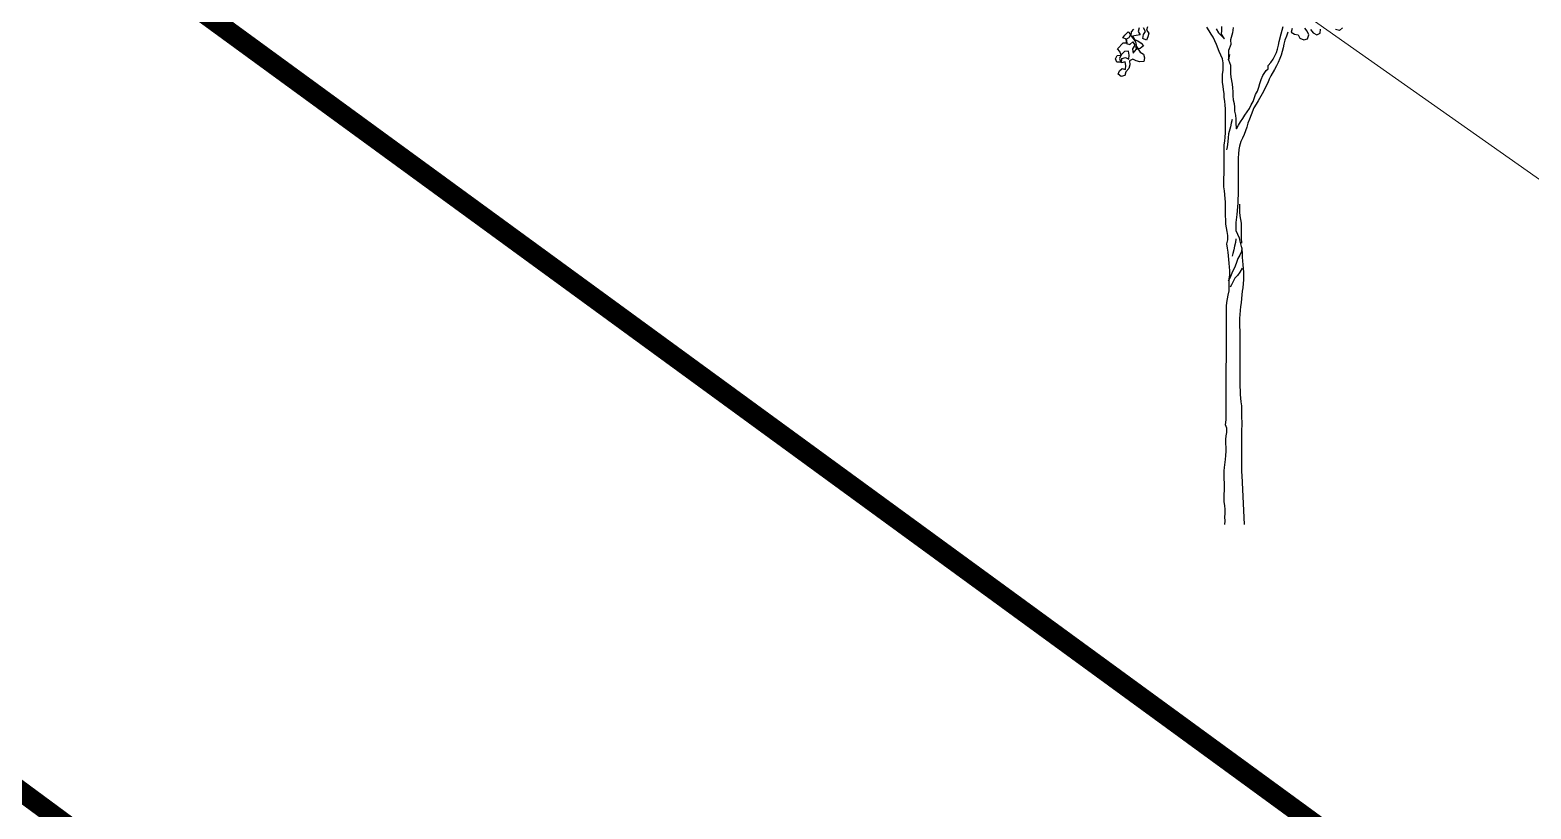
# Model space of a CAD drawing. Header units: inches. Extents: x 350994 to 353538, y 1581369 to 1583842.
# Drawn here: x 351133.49 to 351140.98, y 1582978.38 to 1582982.27 of the extents above; entities that cross this region are included whole.
import ezdxf

# ---------------------------------------------------------------- set-up
doc = ezdxf.new("R2010")
doc.units = ezdxf.units.IN
doc.header["$MEASUREMENT"] = 0
doc.linetypes.add('1', pattern=[0])
for name, color, linetype in [('EP TF', 5, 'Continuous'), ("ROAD'S", 1, '1'), ('TREE', 81, '1')]:
    doc.layers.add(name, color=color, linetype=linetype)
doc.styles.get("Standard").update_dxf_attribs({"font": 'arial.ttf'})
doc.linetypes.add('SILT_FENCE', pattern='A,0.5,-0.2,["EP",Standard,S=0.1,R=0,X=-0.1,Y=-0.05],-0.2', length=0.9)

# ---------------------------------------------------------------- blocks, each defined once
blk = doc.blocks.new('TREE_4')
at = {"color": 94}
for points in [[(-80, 4358), (-60, 4321), (-8, 4269), (-34, 4312), (-31, 4344), (-31, 4379)], [(-3, -32), (0, 0), (-3, 32), (0, 64), (0, 101), (-3, 136), (-9, 168), (-11, 202), (-11, 237), (-8, 269), (-8, 338), (-11, 370), (-11, 442), (-8, 474), (3, 544), (6, 578), (9, 616), (9, 651), (6, 685), (6, 720), (9, 752), (15, 784), (15, 821), (1, 850), (9, 896), (10, 1901), (13, 1935), (25, 1999), (33, 2037), (33, 2143), (39, 2178), (39, 2216), (36, 2248), (34, 2282), (28, 2346), (25, 2381), (19, 2415), (13, 2453), (22, 2488), (22, 2528), (16, 2563), (11, 2595), (5, 2629), (5, 2667), (2, 2702), (2, 2823), (-1, 2855), (-6, 2924), (-12, 2959), (-12, 3034), (-9, 3075), (-9, 3329), (-3, 3364), (0, 3398), (3, 3436), (3, 3650), (0, 3682), (-3, 3716), (-9, 3751), (-11, 3786), (-17, 3818), (-20, 3849), (-26, 3884), (-26, 3956), (-20, 3988), (-20, 4058), (-26, 4092), (-54, 4156), (-77, 4220), (-106, 4283), (-124, 4312), (-144, 4341), (-164, 4373)], [(591, 4361), (582, 4329), (614, 4311), (645, 4306), (660, 4274), (695, 4259), (729, 4268), (741, 4306), (724, 4337), (703, 4363)], [(755, 4352), (778, 4323), (810, 4305), (839, 4320), (842, 4355)], [(1039, 4366), (1010, 4343), (975, 4352)], [(-688, 4377), (-697, 4346), (-678, 4320), (-685, 4287), (-698, 4256), (-729, 4273), (-724, 4308), (-705, 4333), (-724, 4368)], [(-763, 4368), (-770, 4335), (-755, 4305), (-789, 4298), (-822, 4292), (-805, 4264), (-773, 4251), (-744, 4232), (-725, 4206), (-753, 4184), (-785, 4175), (-792, 4210), (-754, 4150), (-724, 4134), (-715, 4102), (-722, 4069), (-757, 4066), (-790, 4073), (-819, 4088), (-849, 4073), (-846, 4038), (-855, 4007), (-882, 3977), (-889, 3944), (-922, 3935), (-947, 3955), (-938, 3986), (-914, 4007), (-883, 3998), (-882, 4033), (-886, 4067), (-920, 4056), (-915, 4095), (-883, 4104), (-854, 4089), (-851, 4126), (-858, 4160), (-893, 4157), (-923, 4129), (-936, 4094), (-926, 4062), (-961, 4063), (-972, 4093), (-957, 4122), (-922, 4125), (-934, 4156), (-953, 4181), (-904, 4234), (-869, 4234), (-874, 4266), (-907, 4277), (-888, 4302), (-860, 4332), (-839, 4308), (-854, 4279), (-882, 4262), (-875, 4227), (-844, 4218), (-820, 4243), (-801, 4213), (-822, 4182), (-815, 4143), (-787, 4177), (-786, 4212), (-792, 4244), (-813, 4272), (-834, 4296), (-829, 4331), (-810, 4356)], [(70, 4370), (64, 4321), (47, 4260), (50, 4219), (29, 4165), (29, 4084), (38, 4130), (29, 4084), (47, 4037), (47, 3962), (49, 3930), (61, 3867), (64, 3835), (67, 3800), (67, 3763), (70, 3728), (78, 3696), (81, 3664), (81, 3630), (90, 3592), (92, 3557), (92, 3520), (95, 3482), (98, 3471)], [(98, 3471), (118, 3505), (136, 3534), (156, 3563), (173, 3592), (194, 3624), (214, 3653), (229, 3684), (246, 3713), (269, 3777), (284, 3806), (298, 3840), (307, 3875), (318, 3910), (333, 3944), (362, 3988), (379, 4005), (379, 4034), (402, 4060), (423, 4089), (440, 4118), (454, 4147), (463, 4179), (472, 4213), (478, 4245), (495, 4314), (512, 4378)], [(553, 4329), (541, 4294), (527, 4257), (518, 4222), (512, 4190), (495, 4126), (483, 4095), (469, 4060), (454, 4031), (437, 3999), (402, 3942), (388, 3913), (376, 3881), (327, 3783), (292, 3719), (272, 3690), (252, 3658), (228, 3595), (214, 3557), (199, 3522), (191, 3488), (179, 3453), (168, 3421), (153, 3390), (139, 3361), (127, 3320), (121, 3288), (118, 3251), (115, 3216), (115, 2884), (112, 2852), (112, 2814), (109, 2782), (103, 2713), (92, 2644), (92, 2606), (94, 2571), (123, 2508), (129, 2476), (146, 2406), (149, 2372), (149, 2334), (152, 2302), (155, 2268), (161, 2204), (161, 2135), (158, 2103), (155, 2065), (149, 2034), (143, 1970), (140, 1932), (134, 1898), (129, 1828), (126, 1791), (126, 1718), (128, 1687), (128, 1188), (131, 1156), (131, 1119), (137, 1055), (143, 1020), (145, 986), (145, 911), (148, 879), (148, 844), (145, 809), (145, 434), (148, 402), (168, -31)], [(61, 3554), (52, 3523), (46, 3491), (29, 3427), (26, 3393), (20, 3329), (14, 3297), (11, 3286)], [(127, 2806), (126, 2733), (129, 2701), (141, 2638), (141, 2499), (144, 2467), (144, 2461)], [(146, 2421), (143, 2386), (129, 2354), (112, 2323), (100, 2288), (88, 2256), (59, 2193), (45, 2164), (30, 2132), (25, 2123)], [(94, 2499), (91, 2464), (83, 2433), (77, 2401), (68, 2369), (60, 2343)], [(149, 2239), (129, 2204), (109, 2172), (85, 2149), (71, 2120), (54, 2091), (42, 2071)]]:
    blk.add_lwpolyline(points, dxfattribs=at)

msp = doc.modelspace()

# ---------------------------------------------------------------- linework, layer by layer
at = {"layer": 'EP TF', "color": 252, "linetype": 'SILT_FENCE', "lineweight": 5, "ltscale": 6, "elevation": 97.6136}
msp.add_lwpolyline([(351334.5485, 1583220.7615), (351313.2661, 1583201.6039), (351299.5682, 1583152.936), (351283.6557, 1583095.4134), (351267.6587, 1583037.5852), (351251.6616, 1582979.7571), (351198.8809, 1582966.7433), (351173.8393, 1582964.5107), (351151.773, 1582973.9413), (351097.7524, 1583012.0323), (351096.5409, 1583017.4695)], dxfattribs=at)
at = {"layer": "ROAD'S", "lineweight": 5, "const_width": 0.1}
for points in [[(351317.4871, 1583228.5026), (351313.1022, 1583226.1429), (351310.1055, 1583221.3576), (351294.0496, 1583162.9198), (351273.8024, 1583085.9251), (351258.3686, 1583027.8719), (351254.4204, 1583019.4647), (351250.1705, 1583012.0376), (351241.9446, 1583000.4032), (351234.518, 1582991.1913), (351227.9147, 1582984.2722), (351223.8151, 1582980.7082), (351216.0749, 1582974.7677), (351205.729, 1582968.0539), (351195.1609, 1582963.4015), (351186.7031, 1582961.4753), (351180.0283, 1582961.0081), (351164.4301, 1582964.1734), (351151.0211, 1582970.189), (351133.8071, 1582982.7568), (351124.847, 1582989.5379), (351104.2439, 1583004.2965), (351093.6912, 1583010.1622)], [(351092.3256, 1583006.9169), (351102.6967, 1583000.9037), (351122.653, 1582986.6096), (351131.9006, 1582979.6142), (351149.1262, 1582966.894), (351163.4858, 1582960.5114), (351179.6973, 1582957.2251)]]:
    msp.add_lwpolyline(points, dxfattribs=at)

# ---------------------------------------------------------------- block references
at = {"layer": 'TREE', "lineweight": 5, "xscale": 0.0005632341344607994, "yscale": 0.0005632341490127146, "zscale": 0.0005632341444477617}
msp.add_blockref('TREE_4', (351139.4528, 1582979.8213), dxfattribs=at)

doc.saveas('drawing.dxf')
